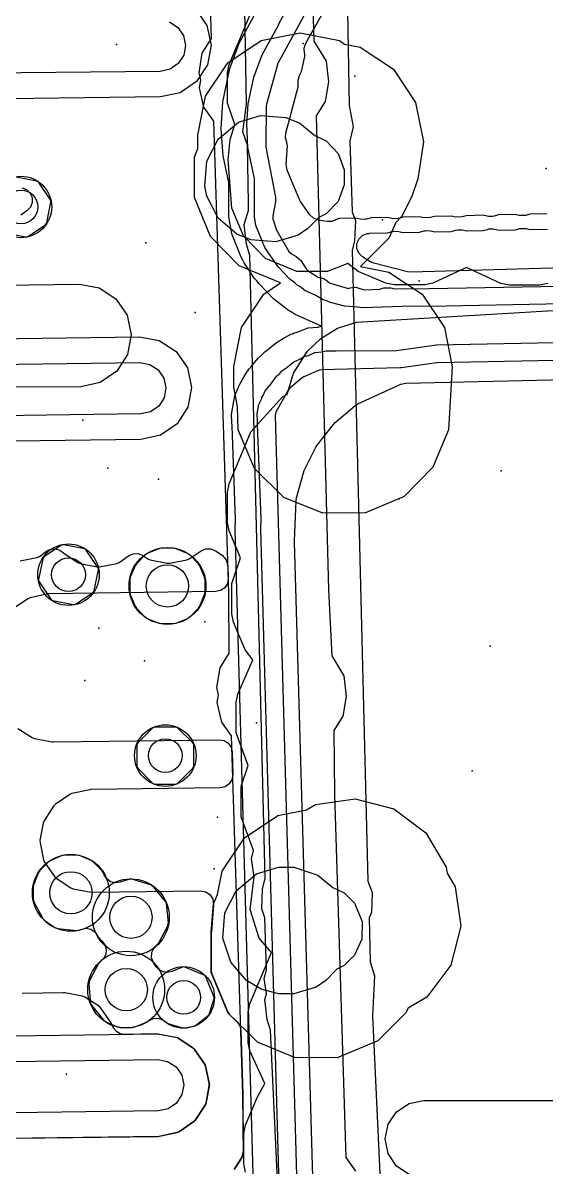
# Model space of a CAD drawing. Header units: metres. Extents: x 17722 to 17999, y 13535 to 15917.
# Drawn here: x 17795.33 to 17815.75, y 14989.36 to 15034.01 of the extents above; entities that cross this region are included whole.
import ezdxf

# ---------------------------------------------------------------- set-up
doc = ezdxf.new("R2010")
doc.units = ezdxf.units.M
for name, color, linetype in [('AI_GREENING_ALLOWED_ZONE', 4, 'Continuous'), ('AI_GREENING_EXCLUSIONS', 1, 'Continuous'), ('AI_GREENING_LAWN', 82, 'Continuous'), ('AI_GREENING_REJECTED', 6, 'Continuous'), ('AI_GREENING_SHRUBS', 92, 'Continuous')]:
    doc.layers.add(name, color=color, linetype=linetype)

# ---------------------------------------------------------------- blocks, each defined once
blk = doc.blocks.new('AI_SHRUB')
for radius in [1, 0.55]:
    blk.add_circle((0, 0), radius)

msp = doc.modelspace()

# ---------------------------------------------------------------- linework, layer by layer
at = {"layer": 'AI_GREENING_ALLOWED_ZONE'}
for points in [[(17795.284, 15027.577), (17795.465, 15027.507), (17795.606, 15027.374), (17795.685, 15027.196), (17795.691, 15027.002), (17795.622, 15026.82), (17795.489, 15026.679), (17795.252, 15026.509)], [(17795.216, 15013.015), (17795.879, 15013.146), (17795.978, 15013.19), (17796.244, 15013.387), (17796.402, 15013.466), (17796.578, 15013.484), (17796.75, 15013.44), (17796.895, 15013.339), (17796.902, 15013.331), (17797.469, 15012.952), (17797.559, 15012.916), (17798.227, 15012.782), (17798.324, 15012.782), (17798.989, 15012.915), (17799.084, 15012.956), (17799.445, 15013.213), (17799.628, 15013.294), (17799.828, 15013.297), (17800.013, 15013.221), (17800.206, 15013.092), (17800.295, 15013.055), (17800.964, 15012.922), (17801.061, 15012.922), (17801.729, 15013.055), (17801.819, 15013.092), (17802.289, 15013.406), (17802.469, 15013.48), (17802.664, 15013.48), (17802.845, 15013.406), (17803.107, 15013.23), (17803.266, 15013.057), (17803.329, 15012.83), (17803.344, 15012.328), (17803.312, 15012.133), (17803.206, 15011.966), (17803.044, 15011.853), (17802.851, 15011.812), (17796.357, 15011.726), (17796.308, 15011.721), (17795.617, 15011.574), (17795.528, 15011.535), (17794.966, 15011.149)], [(17795.134, 15006.476), (17795.687, 15006.117), (17795.777, 15006.081), (17796.472, 15005.953), (17796.52, 15005.948), (17802.988, 15006.034), (17803.178, 15005.999), (17803.341, 15005.895), (17803.452, 15005.738), (17803.495, 15005.55), (17803.523, 15004.669), (17803.49, 15004.474), (17803.384, 15004.307), (17803.222, 15004.194), (17803.03, 15004.153), (17797.984, 15004.086), (17797.936, 15004.081), (17797.245, 15003.934), (17797.156, 15003.895), (17796.594, 15003.509), (17796.527, 15003.44), (17796.155, 15002.868), (17796.12, 15002.778), (17795.995, 15002.108), (17795.997, 15002.011), (17796.139, 15001.344), (17796.177, 15001.256), (17796.563, 15000.694), (17796.632, 15000.626), (17797.204, 15000.255), (17797.294, 15000.219), (17797.989, 15000.091), (17798.037, 15000.086), (17802.265, 15000.142), (17802.468, 15000.102), (17802.637, 14999.984), (17802.744, 14999.807), (17802.77, 14999.602), (17802.684, 14998.541), (17802.683, 14998.52), (17802.683, 14996.997), (17802.702, 14996.902), (17803.327, 14995.408), (17803.382, 14995.326), (17803.69, 14995.024), (17803.797, 14994.868), (17803.839, 14994.683), (17803.918, 14992.206), (17803.918, 14992.193), (17803.932, 14989.974), (17803.857, 14989.706), (17803.605, 14989.302)], [(17795.074, 14990.48), (17800.611, 14990.553), (17800.659, 14990.559), (17801.351, 14990.706), (17801.439, 14990.744), (17802.001, 14991.13), (17802.069, 14991.199), (17802.44, 14991.771), (17802.476, 14991.861), (17802.6, 14992.532), (17802.599, 14992.628), (17802.457, 14993.295), (17802.419, 14993.384), (17802.032, 14993.946), (17801.963, 14994.013), (17801.391, 14994.384), (17801.301, 14994.42), (17800.607, 14994.549), (17800.558, 14994.553), (17799.3, 14994.536), (17799.131, 14994.563), (17798.981, 14994.646), (17798.868, 14994.774), (17798.835, 14994.857), (17798.831, 14994.855), (17798.773, 14994.989), (17798.387, 14995.551), (17798.318, 14995.618), (17797.746, 14995.99), (17797.656, 14996.026), (17796.961, 14996.154), (17796.913, 14996.158), (17795.296, 14996.137)]]:
    msp.add_lwpolyline(points, dxfattribs=at)
at = {"layer": 'AI_GREENING_EXCLUSIONS'}
for points in [[(17807.092, 15086.029), (17808.063, 15030.782), (17808.216, 15029.951), (17808.092, 15029.41), (17808.183, 15026.63), (17808.307, 15026.289), (17808.273, 15025.509), (17808.183, 15025.138), (17808.786, 15000.517), (17808.958, 15000.077), (17808.941, 14999.297), (17808.845, 14999.078), (17808.883, 14997.363), (17809.049, 14996.817), (17808.976, 14995.26), (17810.024, 14972.61)], [(17807.092, 15086.029), (17808.063, 15030.782), (17808.216, 15029.951), (17808.092, 15029.41), (17808.183, 15026.63), (17808.307, 15026.289), (17808.273, 15025.509), (17808.183, 15025.138), (17808.786, 15000.517), (17808.958, 15000.077), (17808.941, 14999.297), (17808.845, 14999.078), (17808.883, 14997.363), (17809.049, 14996.817), (17808.976, 14995.26), (17810.024, 14972.61)], [(17806.042, 14972.147), (17804.997, 14994.706), (17804.863, 14995.122), (17804.774, 14995.897), (17804.836, 14996.115), (17804.749, 14996.712), (17804.835, 14997.056), (17804.775, 14999.089), (17804.65, 14999.43), (17804.684, 15000.21), (17804.783, 15000.612), (17804.186, 15024.933), (17804.052, 15025.367), (17803.971, 15026.143), (17804.131, 15026.681), (17804.136, 15026.982), (17804.09, 15029.233), (17803.919, 15029.758), (17804.062, 15030.832), (17803.711, 15050.806)], [(17806.042, 14972.147), (17804.997, 14994.706), (17804.863, 14995.122), (17804.774, 14995.897), (17804.836, 14996.115), (17804.749, 14996.712), (17804.835, 14997.056), (17804.775, 14999.089), (17804.65, 14999.43), (17804.684, 15000.21), (17804.783, 15000.612), (17804.186, 15024.933), (17804.052, 15025.367), (17803.971, 15026.143), (17804.131, 15026.681), (17804.136, 15026.982), (17804.09, 15029.233), (17803.919, 15029.758), (17804.062, 15030.832), (17803.711, 15050.806)], [(17806.39, 15043.614), (17806.689, 15033.299), (17807.16, 15032.52), (17807.251, 15031.707), (17807.122, 15030.939), (17806.774, 15030.383), (17807.261, 15011.889), (17807.386, 15009.309), (17807.856, 15008.53), (17807.948, 15007.717), (17807.819, 15006.949), (17807.47, 15006.393), (17807.493, 15003.892), (17807.938, 14989.726), (17808.316, 14989.192)], [(17803.579, 14989.261), (17803.933, 14989.829), (17803.918, 14992.199), (17803.474, 15006.189), (17803.092, 15006.725), (17802.916, 15007.486), (17802.966, 15007.788), (17802.901, 15008.066), (17803.027, 15008.836), (17803.381, 15009.406), (17803.362, 15011.776), (17802.778, 15030.179), (17802.395, 15030.715), (17802.219, 15031.476), (17802.269, 15031.777), (17802.204, 15032.056), (17802.331, 15032.826), (17802.685, 15033.396), (17802.461, 15041.087)], [(17823.544, 15023.182), (17811.202, 15022.941), (17810.513, 15022.955), (17808.616, 15022.893), (17808.616, 15022.893), (17808.616, 15022.893), (17808.265, 15022.923), (17807.883, 15022.956), (17807.883, 15022.956), (17807.883, 15022.956), (17807.334, 15023.096), (17807.212, 15023.153), (17807.054, 15023.2), (17806.756, 15023.368), (17806.339, 15023.564), (17806.133, 15023.718), (17806.032, 15023.775), (17805.938, 15023.865), (17805.753, 15024.004), (17805.29, 15024.482), (17805.29, 15024.482), (17805.29, 15024.482), (17805.29, 15024.482), (17805.288, 15024.486), (17804.772, 15025.248), (17804.424, 15026.103), (17804.424, 15026.103), (17804.424, 15026.103), (17804.424, 15026.103), (17804.368, 15026.434), (17804.367, 15027.94), (17804.367, 15027.94), (17804.112, 15029.145), (17804.068, 15030.065), (17804.127, 15030.854), (17804.344, 15031.889), (17804.664, 15032.767), (17805.316, 15033.949), (17805.322, 15033.975), (17807.123, 15037.27)], [(17801.047, 15034.046), (17801.374, 15033.833), (17801.595, 15033.512), (17801.676, 15033.13), (17801.605, 15032.747), (17801.392, 15032.419), (17801.071, 15032.198), (17800.689, 15032.117), (17792.528, 15032.034), (17792.169, 15032.187), (17787.582, 15035.33), (17787.901, 15028.322), (17787.842, 15027.936), (17787.641, 15027.602), (17787.326, 15027.371), (17786.948, 15027.277), (17786.562, 15027.336), (17786.228, 15027.538), (17785.997, 15027.852), (17785.903, 15028.231), (17785.561, 15035.752)], [(17802.071, 15034.55), (17802.514, 15033.907), (17802.676, 15033.143), (17802.534, 15032.376), (17802.109, 15031.722), (17801.466, 15031.28), (17800.703, 15031.117), (17792.761, 15031.012)], [(17815.812, 15023.839), (17815.489, 15023.774), (17814.302, 15023.774), (17813.979, 15023.839), (17812.649, 15024.459), (17811.332, 15023.848), (17811.01, 15023.783), (17809.822, 15023.783), (17809.5, 15023.848), (17808.416, 15024.302), (17808.012, 15024.62), (17807.214, 15024.303), (17806.026, 15024.303), (17804.794, 15024.818), (17803.939, 15025.695), (17803.486, 15026.779), (17803.341, 15028.679), (17803.421, 15029.454), (17803.601, 15030.039), (17803.32, 15030.877), (17803.32, 15032.064), (17803.385, 15032.387), (17804.275, 15034.519)], [(17804.419, 14985.343), (17803.611, 15014.224), (17803.629, 15014.622), (17803.491, 15018.279), (17803.484, 15018.42), (17803.486, 15018.427), (17803.474, 15018.732), (17803.601, 15019.463), (17803.748, 15019.791), (17803.755, 15019.826), (17803.799, 15019.903), (17803.844, 15020.003), (17803.971, 15020.205), (17804.067, 15020.374), (17804.114, 15020.433), (17804.16, 15020.507), (17804.27, 15020.627), (17804.509, 15020.927), (17804.645, 15021.042), (17804.767, 15021.176), (17805.153, 15021.471), (17805.153, 15021.471), (17805.227, 15021.534), (17805.257, 15021.551), (17805.292, 15021.578), (17805.493, 15021.685), (17805.791, 15021.855), (17805.852, 15021.878), (17805.912, 15021.91), (17805.989, 15021.929), (17806.464, 15022.106), (17806.841, 15022.138), (17806.979, 15022.172), (17805.953, 15022.63), (17805.805, 15022.737), (17805.694, 15022.79), (17805.112, 15023.236), (17805.112, 15023.236), (17805.112, 15023.236), (17805.111, 15023.237), (17804.531, 15023.832), (17804.458, 15023.936), (17804.369, 15024.031), (17804.177, 15024.338), (17803.965, 15024.641), (17803.917, 15024.752), (17803.849, 15024.86), (17803.481, 15025.772), (17803.481, 15025.772), (17803.481, 15025.772), (17803.368, 15026.433), (17803.368, 15026.433), (17803.368, 15026.433), (17803.367, 15027.777), (17803.147, 15028.825), (17803.069, 15029.877), (17803.13, 15030.928), (17803.401, 15032.222), (17803.774, 15033.223), (17804.439, 15034.441)], [(17792.593, 15023.744), (17797.534, 15023.809), (17798.301, 15023.667), (17798.956, 15023.242), (17799.398, 15022.599), (17799.56, 15021.836), (17799.418, 15021.069), (17798.993, 15020.414), (17798.35, 15019.972), (17797.587, 15019.81), (17792.026, 15019.779)], [(17804.019, 14989.159), (17803.954, 14989.481), (17803.954, 14990.669), (17804.019, 14990.991), (17804.473, 14992.074), (17804.769, 14992.616), (17804.182, 14993.899), (17804.116, 14994.221), (17804.116, 14995.408), (17804.182, 14995.731), (17805.028, 14997.725), (17804.552, 14998.291), (17804.199, 14999.406), (17804.354, 15000.677), (17804.249, 15001.383), (17804.332, 15001.713), (17803.85, 15003.031), (17803.85, 15004.218), (17804.117, 15005.023), (17803.653, 15006.301), (17803.653, 15007.488), (17803.718, 15007.811), (17804.309, 15009.148), (17804.001, 15009.542), (17803.548, 15010.625), (17803.483, 15010.948), (17803.483, 15012.135), (17803.828, 15013.128), (17803.384, 15014.191), (17803.319, 15014.514), (17803.319, 15015.701), (17803.384, 15016.023), (17804.222, 15018.046), (17805.46, 15019.419), (17805.644, 15019.508), (17805.884, 15020.34), (17806.44, 15021.194), (17806.954, 15021.697), (17807.612, 15022.096), (17808.351, 15022.329), (17817.56, 15022.88)], [(17805.418, 14985.374), (17804.61, 15014.252), (17804.629, 15014.651), (17804.49, 15018.336), (17804.484, 15018.454), (17804.485, 15018.46), (17804.474, 15018.746), (17804.538, 15019.112), (17804.65, 15019.35), (17804.659, 15019.398), (17804.704, 15019.464), (17804.79, 15019.647), (17805.016, 15019.923), (17805.223, 15020.227), (17805.351, 15020.33), (17805.351, 15020.33), (17805.432, 15020.429), (17805.626, 15020.555), (17805.907, 15020.784), (17806.134, 15020.883), (17806.294, 15020.986), (17806.48, 15021.034), (17806.724, 15021.14), (17806.991, 15021.165), (17807.147, 15021.205), (17807.445, 15021.207), (17807.465, 15021.209), (17807.561, 15021.208), (17809.912, 15021.228), (17811.471, 15021.446), (17844.368, 15022.089)], [(17792.262, 15021.652), (17799.885, 15021.752), (17800.652, 15021.61), (17801.307, 15021.185), (17801.749, 15020.542), (17801.911, 15019.779), (17801.769, 15019.012), (17801.344, 15018.357), (17800.701, 15017.915), (17799.938, 15017.753), (17795.019, 15017.688)], [(17792.276, 15020.652), (17799.898, 15020.752), (17800.282, 15020.681), (17800.609, 15020.469), (17800.83, 15020.147), (17800.911, 15019.766), (17800.84, 15019.382), (17800.628, 15019.055), (17800.306, 15018.834), (17799.925, 15018.753), (17794.428, 15018.68)], [(17792.96, 14994.453), (17800.583, 14994.553), (17801.35, 14994.411), (17802.004, 14993.986), (17802.447, 14993.343), (17802.609, 14992.58), (17802.467, 14991.813), (17802.042, 14991.158), (17801.399, 14990.716), (17800.635, 14990.554), (17793.69, 14990.462)], [(17792.973, 14993.453), (17800.596, 14993.553), (17800.979, 14993.482), (17801.307, 14993.27), (17801.528, 14992.948), (17801.609, 14992.567), (17801.538, 14992.183), (17801.325, 14991.856), (17801.004, 14991.635), (17800.622, 14991.554), (17793.045, 14991.454)], [(17810.4, 14989.071), (17809.913, 14989.396), (17809.588, 14989.883), (17809.474, 14990.457), (17809.588, 14991.031), (17809.913, 14991.517), (17810.4, 14991.842), (17810.974, 14991.957), (17818.672, 14991.957)]]:
    msp.add_lwpolyline(points, dxfattribs=at)
for points in [[(17804.626, 15033.317), (17806.157, 15033.621), (17807.687, 15033.317), (17807.887, 15033.183), (17808.489, 15033.064), (17809.787, 15032.196), (17810.654, 15030.899), (17810.959, 15029.368), (17810.737, 15027.927), (17810.525, 15027.272), (17810.133, 15026.482), (17809.884, 15026.215), (17809.612, 15025.602), (17808.505, 15024.504), (17809.615, 15024.284), (17810.912, 15023.416), (17811.78, 15022.119), (17812.084, 15020.588), (17811.937, 15018.121), (17811.333, 15016.676), (17810.21, 15015.532), (17808.701, 15014.885), (17807.04, 15014.869), (17805.518, 15015.489), (17804.374, 15016.612), (17803.727, 15018.121), (17803.711, 15019.041), (17803.562, 15019.791), (17803.562, 15020.593), (17803.866, 15022.124), (17804.734, 15023.421), (17805.389, 15023.859), (17803.776, 15024.522), (17802.653, 15025.666), (17802.033, 15027.189), (17802.033, 15028.772), (17802.157, 15029.108), (17802.157, 15029.621), (17802.461, 15031.152), (17803.328, 15032.449), (17804.626, 15033.317)], [(17805.591, 15030.321), (17806.133, 15030.095), (17806.724, 15029.607), (17807.169, 15029.401), (17807.628, 15028.916), (17807.874, 15028.277), (17807.874, 15027.683), (17807.628, 15027.044), (17807.169, 15026.56), (17806.878, 15026.418), (17806.45, 15025.979), (17806.069, 15025.723), (17805.202, 15025.459), (17804.219, 15025.538), (17803.677, 15025.764), (17802.954, 15026.384), (17802.513, 15027.244), (17802.434, 15027.633), (17802.513, 15028.616), (17802.954, 15029.475), (17803.741, 15030.136), (17804.608, 15030.4), (17805.591, 15030.321)], [(17805.276, 15003.076), (17806.394, 15003.298), (17806.748, 15003.507), (17808.293, 15003.728), (17809.805, 15003.341), (17811.053, 15002.404), (17811.848, 15001.061), (17811.882, 15000.824), (17812.195, 15000.297), (17812.416, 14998.752), (17812.03, 14997.24), (17811.094, 14995.991), (17810.36, 14995.556), (17810.262, 14995.361), (17809.182, 14994.281), (17807.596, 14993.618), (17805.935, 14993.634), (17804.49, 14994.238), (17803.346, 14995.361), (17802.683, 14996.947), (17802.683, 14998.531), (17802.773, 14999.63), (17802.929, 14999.994), (17803.111, 15000.911), (17803.979, 15002.208), (17805.276, 15003.076)], [(17808.272, 14997.626), (17807.866, 14997.22), (17807.587, 14997.083), (17807.153, 14996.636), (17806.769, 14996.379), (17805.905, 14996.117), (17805.311, 14996.117), (17804.622, 14996.295), (17804.062, 14996.636), (17803.443, 14997.359), (17803.137, 14998.29), (17803.216, 14999.273), (17803.657, 15000.133), (17804.447, 15000.795), (17805.311, 15001.058), (17805.905, 15001.058), (17806.836, 15000.752), (17807.425, 15000.266), (17807.866, 15000.062), (17808.272, 14999.656), (17808.571, 14998.938), (17808.552, 14998.247), (17808.272, 14997.626)]]:
    msp.add_lwpolyline(points, close=True, dxfattribs=at)
at = {"layer": 'AI_GREENING_LAWN'}
for points in [[(17807.962, 15037.345), (17805.3, 15032.472), (17805.279, 15032.42), (17804.834, 15030.834), (17804.825, 15030.768), (17804.811, 15029.209), (17804.816, 15029.161), (17805.184, 15027.21), (17805.184, 15027.023), (17805.08, 15026.484), (17805.088, 15026.361), (17805.231, 15025.922), (17805.253, 15025.874), (17805.712, 15025.087), (17805.808, 15024.994), (17805.99, 15024.897), (17806.172, 15024.731), (17806.386, 15024.407), (17806.458, 15024.335), (17806.831, 15024.095), (17806.868, 15024.079), (17806.903, 15024.077), (17807.077, 15024.032), (17807.223, 15023.93), (17807.281, 15023.871), (17807.317, 15023.854), (17807.988, 15023.652), (17808.026, 15023.647), (17808.063, 15023.654), (17808.105, 15023.669), (17808.317, 15023.697), (17808.521, 15023.634), (17808.533, 15023.627), (17808.663, 15023.595), (17809.261, 15023.616), (17809.413, 15023.664), (17809.687, 15023.671), (17809.834, 15023.633), (17811.187, 15023.641), (17811.19, 15023.641), (17838.774, 15024.136)], [(17815.784, 15026.558), (17815.118, 15026.542), (17814.964, 15026.496), (17814.696, 15026.489), (17814.541, 15026.529), (17813.898, 15026.515), (17813.722, 15026.466), (17813.722, 15026.469), (17813.669, 15026.45), (17813.506, 15026.446), (17813.453, 15026.462), (17813.452, 15026.46), (17813.274, 15026.5), (17812.632, 15026.484), (17812.478, 15026.437), (17812.21, 15026.431), (17812.055, 15026.47), (17811.389, 15026.455), (17811.235, 15026.408), (17810.967, 15026.402), (17810.812, 15026.441), (17810.169, 15026.427), (17809.993, 15026.379), (17809.991, 15026.385), (17809.919, 15026.361), (17809.729, 15026.372), (17809.569, 15026.412), (17808.926, 15026.398), (17808.75, 15026.35), (17808.748, 15026.356), (17808.676, 15026.332), (17808.486, 15026.342), (17808.326, 15026.383), (17807.683, 15026.369), (17807.567, 15026.337), (17807.527, 15026.315), (17807.369, 15026.257), (17807.2, 15026.256), (17806.86, 15026.311), (17806.675, 15026.381), (17806.531, 15026.518), (17806.163, 15027.042), (17806.111, 15027.136), (17805.639, 15028.263), (17805.602, 15028.497), (17805.661, 15029.209), (17805.634, 15029.342), (17805.629, 15029.352), (17805.577, 15029.527), (17805.59, 15029.709), (17806.07, 15031.516), (17806.068, 15031.713), (17806.074, 15031.713), (17806.068, 15031.779), (17806.124, 15031.961), (17806.202, 15032.107), (17806.333, 15032.698), (17806.33, 15032.818), (17806.326, 15032.832), (17806.31, 15033.027), (17806.371, 15033.213), (17808.271, 15036.604)], [(17794.633, 15025.818), (17795.438, 15025.658), (17795.484, 15025.658), (17795.527, 15025.676), (17796.209, 15026.132), (17796.209, 15026.132), (17796.241, 15026.165), (17796.259, 15026.207), (17796.419, 15027.012), (17796.419, 15027.058), (17796.401, 15027.101), (17795.946, 15027.783), (17795.913, 15027.815), (17795.87, 15027.833), (17795.066, 15027.993)], [(17816.465, 15024.451), (17810.476, 15024.281), (17810.339, 15024.296), (17809.021, 15024.631), (17808.875, 15024.694), (17808.588, 15024.877), (17808.444, 15025.017), (17808.366, 15025.201), (17808.368, 15025.401), (17808.447, 15025.585), (17808.592, 15025.723), (17808.78, 15025.793), (17808.849, 15025.79), (17808.849, 15025.798), (17808.849, 15025.798), (17809.559, 15025.813), (17809.735, 15025.862), (17809.737, 15025.856), (17809.81, 15025.88), (17810, 15025.869), (17810.16, 15025.829), (17810.802, 15025.842), (17810.978, 15025.891), (17810.98, 15025.885), (17811.053, 15025.909), (17811.243, 15025.898), (17811.403, 15025.858), (17812.045, 15025.872), (17812.221, 15025.92), (17812.223, 15025.914), (17812.296, 15025.938), (17812.486, 15025.927), (17812.646, 15025.887), (17813.288, 15025.901), (17813.464, 15025.949), (17813.465, 15025.947), (17813.517, 15025.966), (17813.681, 15025.97), (17813.734, 15025.953), (17813.734, 15025.956), (17813.912, 15025.915), (17814.555, 15025.932), (17814.708, 15025.978), (17814.976, 15025.985), (17815.132, 15025.945), (17815.798, 15025.961)], [(17844.379, 15021.389), (17811.5, 15020.747), (17811.469, 15020.744), (17810.106, 15020.549), (17810.047, 15020.544), (17806.982, 15020.471), (17806.889, 15020.451), (17806.291, 15020.192), (17806.23, 15020.155), (17805.745, 15019.751), (17805.687, 15019.681), (17805.207, 15018.815), (17805.176, 15018.689), (17807.195, 14946.858)], [(17807.11, 14972.75), (17805.925, 15013.755), (17805.925, 15013.79), (17805.989, 15015.357), (17805.989, 15015.357), (17806.007, 15015.469), (17806.275, 15016.444), (17806.31, 15016.536), (17806.767, 15017.446), (17806.82, 15017.529), (17807.453, 15018.341), (17807.521, 15018.413), (17808.285, 15019.069), (17808.405, 15019.145), (17810.084, 15019.904), (17810.278, 15019.949), (17819.928, 15020.171), (17820.118, 15020.138), (17820.281, 15020.036), (17820.394, 15019.879), (17820.439, 15019.692), (17822.671, 14967.512)]]:
    msp.add_lwpolyline(points, dxfattribs=at)
for points in [[(17798.066, 15011.779), (17798.099, 15011.812), (17798.116, 15011.855), (17798.276, 15012.659), (17798.276, 15012.706), (17798.259, 15012.749), (17797.803, 15013.43), (17797.77, 15013.463), (17797.727, 15013.481), (17796.923, 15013.641), (17796.877, 15013.641), (17796.834, 15013.623), (17796.152, 15013.168), (17796.119, 15013.135), (17796.102, 15013.092), (17795.942, 15012.288), (17795.942, 15012.241), (17795.96, 15012.198), (17796.415, 15011.517), (17796.448, 15011.484), (17796.491, 15011.466), (17797.295, 15011.306), (17797.341, 15011.306), (17797.384, 15011.324), (17798.066, 15011.779)], [(17801.309, 15010.582), (17801.759, 15010.769), (17801.839, 15010.822), (17802.183, 15011.167), (17802.237, 15011.247), (17802.423, 15011.697), (17802.442, 15011.791), (17802.442, 15012.278), (17802.423, 15012.373), (17802.237, 15012.823), (17802.183, 15012.903), (17801.839, 15013.247), (17801.759, 15013.301), (17801.309, 15013.487), (17801.214, 15013.506), (17800.728, 15013.506), (17800.633, 15013.487), (17800.183, 15013.301), (17800.103, 15013.247), (17799.759, 15012.903), (17799.705, 15012.823), (17799.519, 15012.373), (17799.5, 15012.278), (17799.5, 15011.791), (17799.519, 15011.697), (17799.705, 15011.247), (17799.759, 15011.167), (17800.103, 15010.822), (17800.183, 15010.769), (17800.633, 15010.582), (17800.728, 15010.564), (17801.214, 15010.564), (17801.309, 15010.582)], [(17801.961, 15004.921), (17801.987, 15004.96), (17801.996, 15005.005), (17801.996, 15005.825), (17801.987, 15005.871), (17801.961, 15005.909), (17801.381, 15006.489), (17801.343, 15006.515), (17801.297, 15006.524), (17800.477, 15006.524), (17800.432, 15006.515), (17800.393, 15006.489), (17799.813, 15005.909), (17799.788, 15005.871), (17799.779, 15005.825), (17799.779, 15005.005), (17799.788, 15004.96), (17799.813, 15004.921), (17800.393, 15004.341), (17800.432, 15004.315), (17800.477, 15004.306), (17801.297, 15004.306), (17801.343, 15004.315), (17801.381, 15004.341), (17801.961, 15004.921)], [(17797.79, 14998.675), (17797.986, 14998.638), (17798.151, 14998.527), (17798.26, 14998.36), (17798.272, 14998.331), (17798.345, 14998.232), (17798.405, 14998.182), (17798.527, 14998.034), (17798.585, 14997.85), (17798.568, 14997.659), (17798.481, 14997.487), (17798.411, 14997.427), (17798.268, 14997.28), (17797.926, 14996.64), (17797.898, 14996.5), (17797.973, 14995.744), (17797.981, 14995.71), (17798, 14995.679), (17798.49, 14995.082), (17798.586, 14995.011), (17799.024, 14994.829), (17799.119, 14994.81), (17799.605, 14994.81), (17799.7, 14994.829), (17800.152, 14995.016), (17800.265, 14995.091), (17800.427, 14995.16), (17800.602, 14995.169), (17800.77, 14995.117), (17800.846, 14995.059), (17801.001, 14994.96), (17801.544, 14994.796), (17801.664, 14994.79), (17802.002, 14994.857), (17802.11, 14994.908), (17802.572, 14995.288), (17802.596, 14995.314), (17802.612, 14995.347), (17802.791, 14995.937), (17802.796, 14995.978), (17802.787, 14996.018), (17802.47, 14996.781), (17802.445, 14996.819), (17802.406, 14996.845), (17801.649, 14997.159), (17801.603, 14997.168), (17801.558, 14997.159), (17801.141, 14996.987), (17800.972, 14996.949), (17800.801, 14996.971), (17800.647, 14997.05), (17800.53, 14997.177), (17800.427, 14997.336), (17800.354, 14997.524), (17800.361, 14997.726), (17800.447, 14997.908), (17800.498, 14997.954), (17800.493, 14997.959), (17800.637, 14998.107), (17800.979, 14998.747), (17801.007, 14998.887), (17800.932, 14999.643), (17800.924, 14999.677), (17800.905, 14999.708), (17800.423, 15000.295), (17800.305, 15000.374), (17799.579, 15000.594), (17799.543, 15000.6), (17799.507, 15000.594), (17799.121, 15000.469), (17798.935, 15000.446), (17798.754, 15000.492), (17798.603, 15000.602), (17798.503, 15000.759), (17798.468, 15000.846), (17798.413, 15000.93), (17798.07, 15001.273), (17797.99, 15001.326), (17797.54, 15001.513), (17797.445, 15001.531), (17796.959, 15001.531), (17796.864, 15001.513), (17796.414, 15001.326), (17796.334, 15001.273), (17795.99, 15000.928), (17795.936, 15000.848), (17795.75, 15000.398), (17795.731, 15000.304), (17795.731, 14999.829), (17795.76, 14999.713), (17796.112, 14999.054), (17796.193, 14998.965), (17796.577, 14998.709), (17796.689, 14998.668), (17797.431, 14998.595), (17797.553, 14998.615), (17797.595, 14998.633), (17797.79, 14998.675)]]:
    msp.add_lwpolyline(points, close=True, dxfattribs=at)
at = {"layer": 'AI_GREENING_REJECTED'}
for p in [(17798.98, 15033.17), (17806.27, 15033.21), (17808.29, 15031.93), (17815.75, 15028.32), (17809.36, 15026.32), (17800.13, 15025.42), (17810.79, 15023.94), (17802.05, 15022.71), (17797.67, 15018.51), (17803.82, 15017.93), (17798.64, 15016.63), (17800.62, 15016.2), (17814, 15016.53), (17810.01, 15015.44), (17798.29, 15010.39), (17802.43, 15010.64), (17813.57, 15009.68), (17800.08, 15009.11), (17797.75, 15008.34), (17804.45, 15006.69), (17812.87, 15004.82), (17802.92, 15003.01), (17802.79, 15000.99), (17797.03, 14992.98)]:
    msp.add_point(p, dxfattribs=at)

# ---------------------------------------------------------------- block references
at = {"layer": 'AI_GREENING_SHRUBS'}
for p, xscale, yscale in [((17795.252, 15026.826), 1.2, 1.2), ((17797.109, 15012.474), 1.2, 1.2), ((17800.971, 15012.035), 1.5, 1.5), ((17800.887, 15005.415), 1.2, 1.2), ((17797.202, 15000.06), 1.5, 1.5), ((17799.543, 14999.105), 1.5, 1.5), ((17799.362, 14996.282), 1.5, 1.5), ((17801.603, 14995.978), 1.2, 1.2)]:
    msp.add_blockref('AI_SHRUB', p, dxfattribs=dict(at, xscale=xscale, yscale=yscale))

doc.saveas('drawing.dxf')
